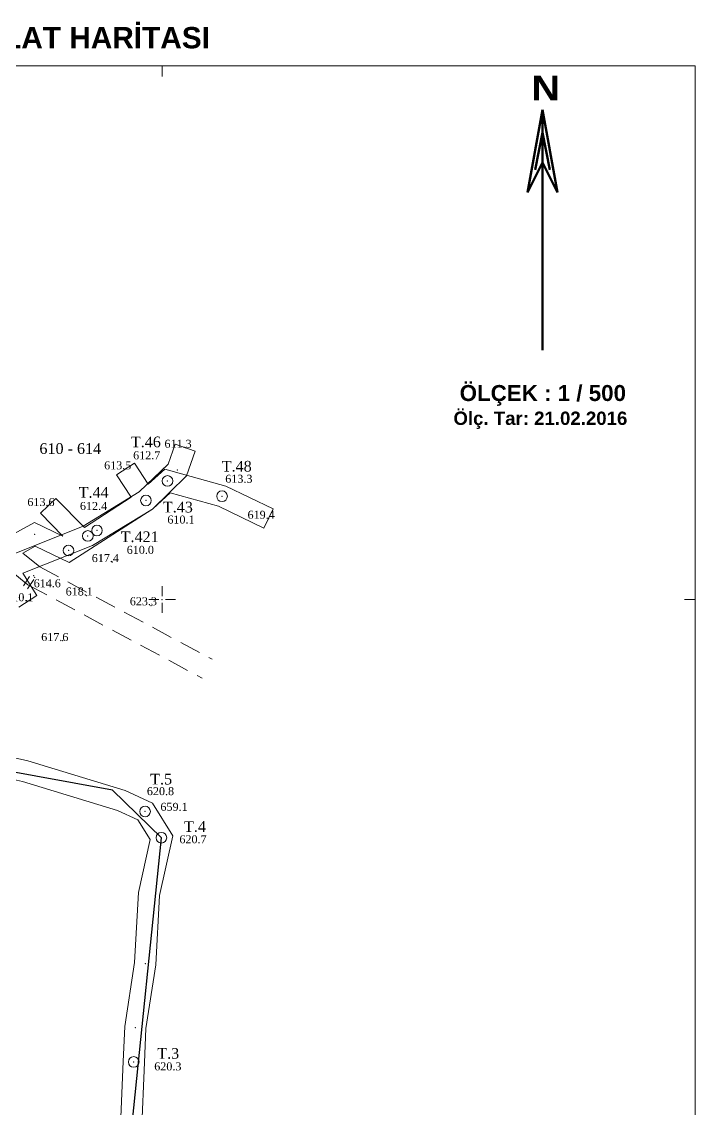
# Model space of a CAD drawing. Header units: millimetres. Extents: x 617039 to 617201, y 4068588 to 4068754.
# Drawn here: x 617136.8 to 617200, y 4068652.2 to 4068754.1 of the extents above; entities that cross this region are included whole.
import ezdxf

# ---------------------------------------------------------------- set-up
doc = ezdxf.new("R2010")
doc.units = ezdxf.units.MM
doc.header["$LTSCALE"] = 5
doc.layers.get('0').update_dxf_attribs({"color": 5, "lineweight": 0, "true_color": 0x0000ff})
for name, color, linetype, lineweight, true_color in [('ana başlık', 4, 'Continuous', 60, 0x00ffff), ('BÖL.BAŞLIĞI', 1, 'Continuous', 50, 0xff0000), ('FERE', 1, 'Continuous', 0, 0xff0000), ('GALERI5', 6, 'Continuous', 0, 0xff00ff), ('GEOFENCE', 2, 'Continuous', 25, 0xffff00), ('GRID', 2, 'Continuous', 0, 0xffff00), ('KADEME5', 6, 'Continuous', 0, 0xff00ff), ('KOORDİNAT', 4, 'Continuous', 30, 0x00ffff), ('NADI1', 7, 'Continuous', 0, 0xffffff), ('NADI5', 6, 'Continuous', 0, 0xff00ff), ('NKOT', 1, 'Continuous', 0, 0xff0000), ('NKOT1', 1, 'Continuous', 0, 0xff0000), ('NKOT5', 6, 'Continuous', 0, 0xff00ff), ('Nokta5', 6, 'Continuous', 0, 0xff00ff), ('NOKTAALT', 5, 'Continuous', 0, 0x0000ff), ('NOKTAUST', 30, 'Continuous', 0, 0xff7f00), ('PAFTA', 3, 'Continuous', 0, 0x00ff00), ('USTGALERI', 4, 'Continuous', 0, 0x00ffff)]:
    doc.layers.add(name, color=color, linetype=linetype, lineweight=lineweight, true_color=true_color)
doc.styles.add('textstyle116', font='')
doc.styles.add('textstyle117', font='')
doc.styles.add('textstyle118', font='')
doc.styles.add('textstyle120', font='')
doc.styles.add('textstyle121', font='')
doc.styles.add('textstyle122', font='')
doc.styles.add('textstyle123', font='')
doc.styles.add('textstyle124', font='')
doc.styles.add('textstyle125', font='')
doc.styles.add('textstyle126', font='')
doc.styles.add('textstyle127', font='')
doc.styles.add('textstyle13', font='')
doc.styles.add('textstyle131', font='')
doc.styles.add('textstyle132', font='')
doc.styles.add('textstyle133', font='')
doc.styles.add('textstyle134', font='')
doc.styles.add('textstyle2', font='')
doc.styles.add('textstyle3', font='')
doc.styles.add('textstyle46', font='')
doc.styles.add('textstyle49', font='')
doc.styles.add('textstyle51', font='')
doc.styles.add('textstyle52', font='')
doc.styles.add('textstyle53', font='')
doc.styles.add('textstyle6', font='')
doc.styles.add('textstyle67', font='')
doc.styles.add('textstyle7', font='')
doc.styles.add('textstyle75', font='')
doc.styles.add('textstyle76', font='')
doc.styles.add('textstyle77', font='')
doc.styles.add('textstyle8', font='')
doc.styles.add('textstyle82', font='')
doc.styles.add('textstyle91', font='')
doc.styles.get('textstyle116').set_extended_font_data('Times New Roman')
doc.styles.get('textstyle117').set_extended_font_data('Times New Roman')
doc.styles.get('textstyle118').set_extended_font_data('Times New Roman')
doc.styles.get('textstyle120').set_extended_font_data('Times New Roman')
doc.styles.get('textstyle121').set_extended_font_data('Times New Roman')
doc.styles.get('textstyle122').set_extended_font_data('Times New Roman')
doc.styles.get('textstyle123').set_extended_font_data('Times New Roman')
doc.styles.get('textstyle124').set_extended_font_data('Times New Roman')
doc.styles.get('textstyle125').set_extended_font_data('Times New Roman')
doc.styles.get('textstyle126').set_extended_font_data('Times New Roman')
doc.styles.get('textstyle127').set_extended_font_data('Times New Roman')
doc.styles.get('textstyle13').set_extended_font_data('Times New Roman')
doc.styles.get('textstyle131').set_extended_font_data('Times New Roman')
doc.styles.get('textstyle132').set_extended_font_data('Times New Roman')
doc.styles.get('textstyle133').set_extended_font_data('Times New Roman')
doc.styles.get('textstyle134').set_extended_font_data('Times New Roman')
doc.styles.get('textstyle2').set_extended_font_data('Times New Roman')
doc.styles.get('textstyle3').set_extended_font_data('Times New Roman')
doc.styles.get('textstyle46').set_extended_font_data('Times New Roman')
doc.styles.get('textstyle49').set_extended_font_data('Times New Roman')
doc.styles.get('textstyle51').set_extended_font_data('Times New Roman')
doc.styles.get('textstyle52').set_extended_font_data('Times New Roman')
doc.styles.get('textstyle53').set_extended_font_data('Times New Roman')
doc.styles.get('textstyle6').set_extended_font_data('Times New Roman')
doc.styles.get('textstyle67').set_extended_font_data('Times New Roman')
doc.styles.get('textstyle7').set_extended_font_data('Times New Roman')
doc.styles.get('textstyle75').set_extended_font_data('Arial Tur', bold=True)
doc.styles.get('textstyle76').set_extended_font_data('Arial Tur', bold=True)
doc.styles.get('textstyle77').set_extended_font_data('Times New Roman')
doc.styles.get('textstyle8').set_extended_font_data('Times New Roman')
doc.styles.get('textstyle82').set_extended_font_data('Arial Tur', bold=True)
doc.styles.get('textstyle91').set_extended_font_data('Times New Roman')

# ---------------------------------------------------------------- blocks, each defined once
blk = doc.blocks.new('240')
at = {"layer": 'GRID', "lineweight": 0}
for p, q in [((0, 1.25, 859.1), (0, 0.3125, 859.1)), ((-1.25, 0, 859.1), (-0.3125, 0, 859.1)), ((0.3125, 0, 859.1), (1.25, 0, 859.1)), ((0, -0.3125, 859.1), (0, -1.25, 859.1))]:
    blk.add_line(p, q, dxfattribs=at)
blk.add_point((0, 0), dxfattribs=at)

msp = doc.modelspace()

# ---------------------------------------------------------------- linework, layer by layer
at = {"lineweight": 20}
for centre in [(617150.5, 4068711.11), (617148.48, 4068709.28), (617155.62, 4068709.68), (617143.03, 4068705.96), (617143.89, 4068706.47), (617141.22, 4068704.6)]:
    msp.add_circle(centre, 0.5, dxfattribs=at)
at = {"layer": 'ana başlık', "color": 7, "true_color": 0xffffff}
for p, q in [((617185.67, 4068745.88), (617184.26, 4068738.15)), ((617185.67, 4068723.38), (617185.67, 4068745.88)), ((617187.07, 4068738.15), (617185.67, 4068745.88)), ((617185.67, 4068743.77), (617184.97, 4068740.26)), ((617185.67, 4068743.77), (617186.37, 4068740.26)), ((617184.26, 4068738.15), (617185.67, 4068740.96)), ((617185.67, 4068740.96), (617187.07, 4068738.15))]:
    msp.add_line(p, q, dxfattribs=at)
at = {"layer": 'FERE', "lineweight": 20}
for p, q in [((617136.99, 4068701.28), (617137.57, 4068702.17)), ((617137.38, 4068700.99), (617137.96, 4068701.88))]:
    msp.add_line(p, q, dxfattribs=at)
at = {"layer": 'GALERI5', "lineweight": 20}
for p, q in [((617150.57, 4068712.7), (617151.23, 4068714.57)), ((617151.23, 4068714.57, 610.93), (617153.11, 4068713.89, 610.94)), ((617152.29, 4068711.6), (617153.11, 4068713.89)), ((617147.86, 4068710.08), (617150.57, 4068712.7)), ((617149.1, 4068708.48), (617152.29, 4068711.6)), ((617142.58, 4068706.86), (617147.86, 4068710.08)), ((617143.48, 4068705.06), (617149.1, 4068708.48)), ((617159.55, 4068706.69), (617160.41, 4068708.49)), ((617135.49, 4068704.04), (617142.58, 4068706.86)), ((617136.92, 4068702.46), (617143.48, 4068705.06)), ((617136.92, 4068702.46), (617138.24, 4068700.37)), ((617136.56, 4068699.29, 610.15), (617138.24, 4068700.37, 610.18))]:
    msp.add_line(p, q, dxfattribs=at)
at = {"layer": 'GEOFENCE'}
for p, q in [((617145.34, 4068682.13), (617134, 4068684.2)), ((617149.93, 4068677.68), (617145.34, 4068682.13)), ((617145.15, 4068631.1), (617149.93, 4068677.68))]:
    msp.add_line(p, q, dxfattribs=at)
at = {"layer": 'GRID', "lineweight": 20}
for p, q in [((617150, 4068750), (617150, 4068749)), ((617200, 4068700), (617199, 4068700))]:
    msp.add_line(p, q, dxfattribs=at)
at = {"layer": 'KADEME5', "lineweight": 20}
for p, q in [((617145.72, 4068711.68, 612.26), (617147.4, 4068712.78, 612.23)), ((617148.68, 4068710.81), (617147.4, 4068712.78)), ((617147.09, 4068709.58), (617145.72, 4068711.68)), ((617148.68, 4068710.81), (617150.24, 4068712.22)), ((617150.24, 4068712.22), (617155.97, 4068710.62)), ((617155.97, 4068710.62), (617160.41, 4068708.49)), ((617138.6, 4068708.08, 612.49), (617140.02, 4068709.48, 612.41)), ((617142.72, 4068706.76), (617140.02, 4068709.48)), ((617147.09, 4068709.58), (617142.72, 4068706.76)), ((617149.15, 4068708.54), (617150.76, 4068710)), ((617150.76, 4068710), (617155.27, 4068708.74)), ((617155.27, 4068708.74), (617159.55, 4068706.69)), ((617140.7, 4068705.95), (617138.6, 4068708.08)), ((617149.02, 4068708.44), (617141.29, 4068703.46)), ((617138.02, 4068707.23), (617135.41, 4068705.79)), ((617140.7, 4068705.95), (617138.02, 4068707.23)), ((617138.08, 4068704.99), (617136.94, 4068704.35)), ((617141.29, 4068703.46), (617138.08, 4068704.99)), ((617134.45, 4068703.8), (617137.4, 4068701.39)), ((617136.94, 4068704.35), (617138.52, 4068703.07)), ((617138.52, 4068703.07), (617140.28, 4068702.12)), ((617137.4, 4068701.39), (617139.17, 4068700.45)), ((617141.16, 4068701.65), (617142.92, 4068700.7)), ((617140.05, 4068699.98), (617141.81, 4068699.03)), ((617143.8, 4068700.23), (617145.57, 4068699.29)), ((617142.69, 4068698.56), (617144.45, 4068697.61)), ((617146.45, 4068698.81), (617148.21, 4068697.87)), ((617149.09, 4068697.4), (617150.86, 4068696.45)), ((617145.33, 4068697.14), (617147.1, 4068696.2)), ((617147.98, 4068695.72), (617149.74, 4068694.78)), ((617151.74, 4068695.98), (617153.5, 4068695.03)), ((617150.62, 4068694.31), (617152.39, 4068693.36)), ((617154.38, 4068694.56), (617154.68, 4068694.4)), ((617153.27, 4068692.89), (617153.74, 4068692.64))]:
    msp.add_line(p, q, dxfattribs=at)
at = {"layer": 'Nokta5', "lineweight": 20}
for p in [(617152.17, 4068714.23), (617146.56, 4068712.23), (617151.43, 4068712.15), (617150.5, 4068711.11), (617155.62, 4068709.68), (617139.31, 4068708.78), (617148.48, 4068709.28), (617159.98, 4068707.59), (617143.89, 4068706.47), (617138.05, 4068706.11), (617143.03, 4068705.96), (617141.22, 4068704.6), (617137.96, 4068702.23), (617137.4, 4068699.83)]:
    msp.add_point(p, dxfattribs=at)
at = {"layer": 'NOKTAALT', "lineweight": 20}
msp.add_point((617137.3, 4068699.89), dxfattribs=at)
at = {"layer": 'NOKTAUST', "lineweight": 20}
for p in [(617145.34, 4068703.52), (617138.05, 4068702.09), (617139.16, 4068701.56), (617142.91, 4068700.35), (617148.95, 4068699.44), (617140.66, 4068696.14), (617140.66, 4068696.14), (617148.4, 4068680.14), (617149.93, 4068677.68), (617148.42, 4068665.89), (617147.48, 4068659.89), (617147.33, 4068656.67)]:
    msp.add_point(p, dxfattribs=at)
at = {"layer": 'PAFTA', "lineweight": 20}
for p, q in [((617200, 4068750), (617050, 4068750)), ((617200, 4068600), (617200, 4068750))]:
    msp.add_line(p, q, dxfattribs=at)
at = {"layer": 'USTGALERI', "lineweight": 20}
for p, q in [((617137.39, 4068684.89), (617133.55, 4068685.73)), ((617146.52, 4068682.1), (617137.39, 4068684.89)), ((617136.89, 4068682.96), (617135.22, 4068683.32)), ((617145.81, 4068680.22), (617136.89, 4068682.96)), ((617149.09, 4068680.93), (617146.52, 4068682.1)), ((617147.72, 4068679.36), (617145.81, 4068680.22)), ((617151, 4068677.86), (617149.09, 4068680.93)), ((617148.87, 4068677.5), (617147.72, 4068679.36)), ((617147.77, 4068672.55), (617148.87, 4068677.5)), ((617149.76, 4068672.27), (617151, 4068677.86)), ((617147.42, 4068665.99), (617147.77, 4068672.55)), ((617149.41, 4068665.78), (617149.76, 4068672.27)), ((617146.49, 4068659.99), (617147.42, 4068665.99)), ((617148.48, 4068659.79), (617149.41, 4068665.78)), ((617146.33, 4068656.71), (617146.49, 4068659.99)), ((617148.33, 4068656.63), (617148.48, 4068659.79)), ((617145.93, 4068646.95), (617146.33, 4068656.71)), ((617147.93, 4068646.79), (617148.33, 4068656.63))]:
    msp.add_line(p, q, dxfattribs=at)
for centre in [(617148.4, 4068680.14), (617149.93, 4068677.68), (617147.33, 4068656.67)]:
    msp.add_circle(centre, 0.5, dxfattribs=at)

# ---------------------------------------------------------------- block references
at = {"layer": 'GRID', "lineweight": 20}
msp.add_blockref('240', (617150, 4068700), dxfattribs=at)

# ---------------------------------------------------------------- texts
at = {"layer": 'ana başlık', "color": 7, "lineweight": 80, "true_color": 0xffffff, "insert": (617184.64, 4068749.08), "char_height": 2.3032, "width": 1.9193, "attachment_point": 1, "style": 'textstyle77'}
msp.add_mtext('{\\fArial Black|b0|i0|c0|p34;N}', dxfattribs=at)
at = {"layer": 'BÖL.BAŞLIĞI', "color": 7, "true_color": 0xffffff, "style": 'textstyle82'}
msp.add_text('TEPE OCAK 2015 YILI İMALAT HARİTASI', height=2, dxfattribs=at).set_placement((617100, 4068751.65))
at = {"layer": 'KOORDİNAT', "color": 7, "true_color": 0xffffff, "style": 'textstyle75'}
msp.add_text('ÖLÇEK : 1 / 500', height=1.5, dxfattribs=at).set_placement((617177.9, 4068718.6))
at = {"layer": 'KOORDİNAT', "linetype": 'Continuous', "style": 'textstyle76'}
msp.add_text('Ölç. Tar: 21.02.2016', height=1.25, dxfattribs=at).set_placement((617177.32, 4068716.36))
at = {"layer": 'NADI1', "lineweight": 20}
for s, style, p in [('T.5', 'textstyle13', (617148.88, 4068682.67)), ('T.4', 'textstyle7', (617152.05, 4068678.23)), ('T.3', 'textstyle2', (617149.54, 4068656.97))]:
    msp.add_text(s, height=1, dxfattribs=dict(at, style=style)).set_placement(p)
at = {"layer": 'NADI5', "lineweight": 20}
for s, style, p in [('610 - 614', 'textstyle91', (617138.49, 4068713.65)), ('T.46', 'textstyle125', (617147.07, 4068714.27)), ('T.48', 'textstyle133', (617155.59, 4068711.99)), ('T.44', 'textstyle120', (617142.17, 4068709.54)), ('T.43', 'textstyle122', (617150.07, 4068708.16)), ('T.421', 'textstyle116', (617146.11, 4068705.38))]:
    msp.add_text(s, height=1, dxfattribs=dict(at, style=style)).set_placement(p)
at = {"layer": 'NKOT', "lineweight": 20, "style": 'textstyle67'}
msp.add_text('659.1', height=0.75, dxfattribs=at).set_placement((617149.84, 4068680.2))
at = {"layer": 'NKOT1', "lineweight": 20}
for s, style, p in [('617.4', 'textstyle52', (617143.4, 4068703.51)), ('614.6', 'textstyle51', (617137.95, 4068701.15)), ('618.1', 'textstyle46', (617140.95, 4068700.38)), ('623.3', 'textstyle53', (617146.97, 4068699.46)), ('617.6', 'textstyle49', (617138.66, 4068696.11)), ('620.8', 'textstyle6', (617148.57, 4068681.67)), ('620.7', 'textstyle8', (617151.62, 4068677.16)), ('620.3', 'textstyle3', (617149.26, 4068655.88))]:
    msp.add_text(s, height=0.75, dxfattribs=dict(at, style=style)).set_placement(p)
at = {"layer": 'NKOT5', "lineweight": 20}
for s, style, p in [('611.3', 'textstyle127', (617150.22, 4068714.22)), ('612.7', 'textstyle126', (617147.28, 4068713.14)), ('613.5', 'textstyle124', (617144.56, 4068712.2)), ('613.3', 'textstyle134', (617155.92, 4068710.94)), ('613.6', 'textstyle131', (617137.36, 4068708.76)), ('612.4', 'textstyle121', (617142.29, 4068708.39)), ('610.1', 'textstyle123', (617150.49, 4068707.12)), ('619.4', 'textstyle132', (617158.01, 4068707.57)), ('610.0', 'textstyle117', (617146.68, 4068704.28)), ('610.1', 'textstyle118', (617135.38, 4068699.84))]:
    msp.add_text(s, height=0.75, dxfattribs=dict(at, style=style)).set_placement(p)

doc.saveas('drawing.dxf')
